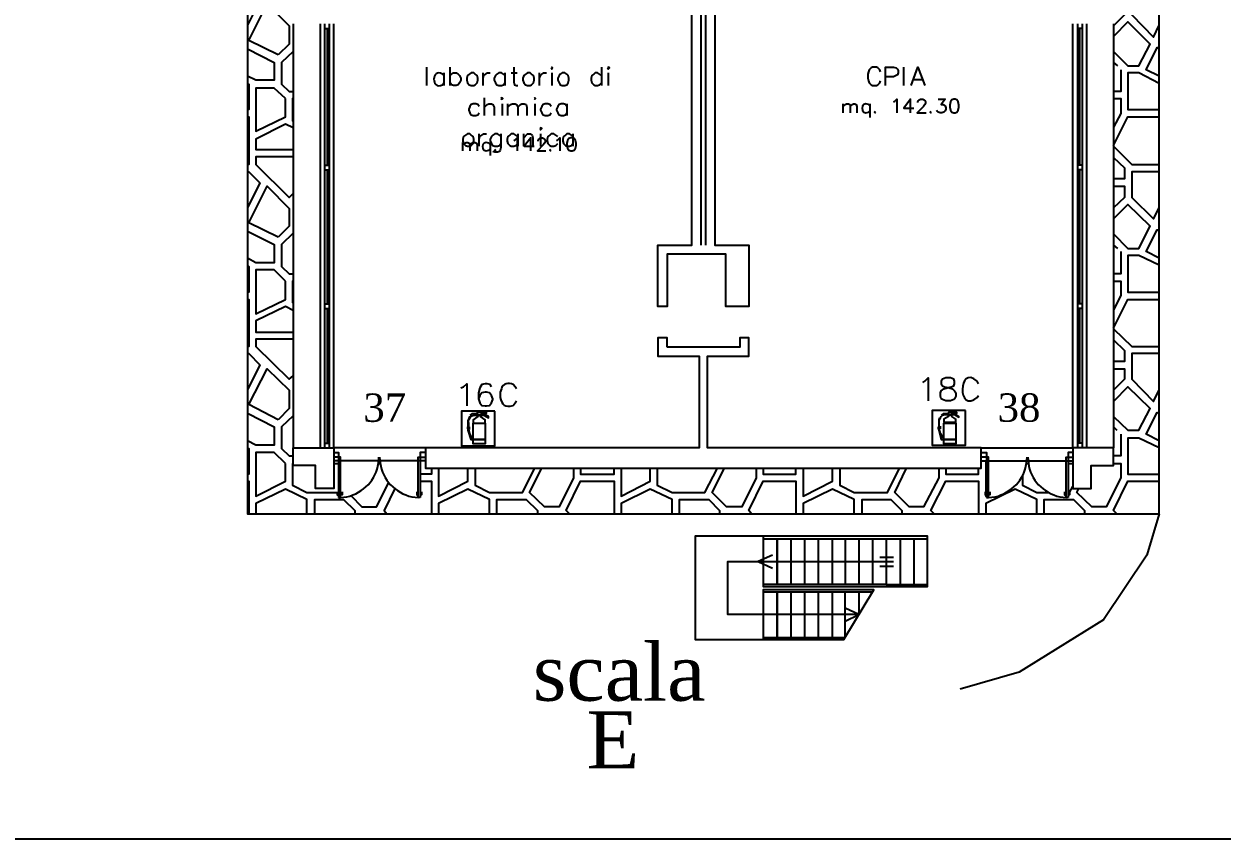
# Model space of a CAD drawing. Header units: millimetres. Extents: x 2592 to 5194, y 1172 to 2359.
# Drawn here: x 2592.864 to 2594.389, y 1185.524 to 1186.562 of the extents above; entities that cross this region are included whole.
import ezdxf

# ---------------------------------------------------------------- set-up
doc = ezdxf.new("R2010")
doc.units = ezdxf.units.MM
doc.layers.add('PDF _Geometria', color=7, linetype='Continuous')
doc.layers.add('PDF _Testo', color=7, linetype='Continuous')
doc.styles.add('PDF Times New Roman', font='times.ttf')

msp = doc.modelspace()

# ---------------------------------------------------------------- linework, layer by layer
at = {"layer": 'PDF _Geometria', "lineweight": 25}
for points in [[(2597.0594, 1188.8915), (2597.0594, 1185.524), (2592.0973, 1185.524)], [(2593.7261, 1186.2807), (2593.7261, 1186.9515), (2593.7319, 1186.9515), (2593.7319, 1186.2807)], [(2593.2069, 1186.5624), (2593.2069, 1186.0224)], [(2593.2411, 1186.5624), (2593.2411, 1186.0224)], [(2593.3753, 1186.0224), (2593.2586, 1186.0224), (2593.2586, 1186.5624)], [(2594.0828, 1186.0224), (2594.1994, 1186.0224), (2594.1994, 1186.5624)], [(2594.2169, 1186.5624), (2594.2169, 1186.0224)], [(2594.2511, 1186.5624), (2594.2511, 1186.0224)], [(2593.3769, 1186.484), (2593.3769, 1186.5074)], [(2593.4069, 1186.484), (2593.4069, 1186.5074)], [(2593.4878, 1186.5074), (2593.4878, 1186.4882), (2593.4886, 1186.4849), (2593.4911, 1186.484), (2593.4928, 1186.484)], [(2593.5994, 1186.5074), (2593.5994, 1186.484)], [(2593.9544, 1186.5015), (2593.9536, 1186.504), (2593.9511, 1186.5065), (2593.9494, 1186.5074), (2593.9444, 1186.5074), (2593.9428, 1186.5065), (2593.9403, 1186.504), (2593.9394, 1186.5015), (2593.9386, 1186.4982), (2593.9386, 1186.4932), (2593.9394, 1186.4899), (2593.9403, 1186.4874), (2593.9428, 1186.4849), (2593.9444, 1186.484), (2593.9494, 1186.484), (2593.9511, 1186.4849), (2593.9536, 1186.4874), (2593.9544, 1186.4899)], [(2593.9611, 1186.484), (2593.9611, 1186.5074), (2593.9711, 1186.5074), (2593.9744, 1186.5065), (2593.9761, 1186.5049), (2593.9769, 1186.5032), (2593.9769, 1186.4999), (2593.9761, 1186.4974), (2593.9711, 1186.4949), (2593.9611, 1186.4949)], [(2593.9844, 1186.484), (2593.9844, 1186.5074)], [(2593.9936, 1186.484), (2594.0019, 1186.5074), (2594.0111, 1186.484)], [(2593.3986, 1186.4965), (2593.3969, 1186.4982)], [(2593.3969, 1186.4849), (2593.3986, 1186.4874)], [(2593.3986, 1186.4999), (2593.3986, 1186.484)], [(2593.4069, 1186.4965), (2593.4086, 1186.4982), (2593.4111, 1186.4999), (2593.4144, 1186.4999), (2593.4169, 1186.4982), (2593.4186, 1186.4965), (2593.4203, 1186.4932), (2593.4203, 1186.4907), (2593.4186, 1186.4874), (2593.4169, 1186.4849), (2593.4144, 1186.484), (2593.4111, 1186.484), (2593.4086, 1186.4849), (2593.4069, 1186.4874)], [(2593.4486, 1186.484), (2593.4486, 1186.4999)], [(2593.4486, 1186.4932), (2593.4494, 1186.4965), (2593.4544, 1186.4999), (2593.4578, 1186.4999)], [(2593.4761, 1186.4965), (2593.4744, 1186.4982), (2593.4719, 1186.4999), (2593.4686, 1186.4999), (2593.4661, 1186.4982), (2593.4644, 1186.4965), (2593.4628, 1186.4932), (2593.4628, 1186.4907), (2593.4644, 1186.4874), (2593.4661, 1186.4849), (2593.4686, 1186.484), (2593.4719, 1186.484), (2593.4744, 1186.4849), (2593.4761, 1186.4874)], [(2593.4761, 1186.4999), (2593.4761, 1186.484)], [(2593.4844, 1186.4999), (2593.4919, 1186.4999)], [(2593.5203, 1186.484), (2593.5203, 1186.4999)], [(2593.5203, 1186.4932), (2593.5219, 1186.4965), (2593.5236, 1186.4982), (2593.5261, 1186.4999), (2593.5294, 1186.4999)], [(2593.5361, 1186.4999), (2593.5361, 1186.484)], [(2593.5994, 1186.4965), (2593.5944, 1186.4999), (2593.5911, 1186.4999), (2593.5894, 1186.4982), (2593.5869, 1186.4965), (2593.5861, 1186.4932), (2593.5861, 1186.4907), (2593.5869, 1186.4874), (2593.5894, 1186.4849), (2593.5911, 1186.484), (2593.5944, 1186.484), (2593.5969, 1186.4849), (2593.5994, 1186.4874)], [(2593.6078, 1186.4999), (2593.6078, 1186.484)], [(2593.9969, 1186.4915), (2594.0078, 1186.4915)], [(2593.2069, 1186.4674), (2593.2061, 1186.4674), (2593.2061, 1186.439), (2593.2069, 1186.439)], [(2593.4436, 1186.4574), (2593.4419, 1186.4599), (2593.4394, 1186.4607), (2593.4361, 1186.4607), (2593.4336, 1186.4599), (2593.4319, 1186.4574), (2593.4303, 1186.454), (2593.4303, 1186.4524), (2593.4319, 1186.449), (2593.4336, 1186.4465), (2593.4361, 1186.4457), (2593.4394, 1186.4457), (2593.4419, 1186.4465), (2593.4436, 1186.449)], [(2593.4503, 1186.4457), (2593.4503, 1186.4682)], [(2593.4503, 1186.4565), (2593.4536, 1186.4599), (2593.4561, 1186.4607), (2593.4594, 1186.4607), (2593.4611, 1186.4599), (2593.4628, 1186.4565), (2593.4628, 1186.4457)], [(2593.4728, 1186.4607), (2593.4728, 1186.4457)], [(2593.4803, 1186.4457), (2593.4803, 1186.4607)], [(2593.4803, 1186.4565), (2593.4836, 1186.4599), (2593.4861, 1186.4607), (2593.4894, 1186.4607), (2593.4911, 1186.4599), (2593.4928, 1186.4565), (2593.4928, 1186.4457)], [(2593.4928, 1186.4565), (2593.4961, 1186.4599), (2593.4978, 1186.4607), (2593.5011, 1186.4607), (2593.5036, 1186.4599), (2593.5044, 1186.4565), (2593.5044, 1186.4457)], [(2593.5144, 1186.4607), (2593.5144, 1186.4457)], [(2593.5353, 1186.4574), (2593.5336, 1186.4599), (2593.5311, 1186.4607), (2593.5278, 1186.4607), (2593.5253, 1186.4599), (2593.5236, 1186.4574), (2593.5219, 1186.454), (2593.5219, 1186.4524), (2593.5236, 1186.449), (2593.5253, 1186.4465), (2593.5278, 1186.4457), (2593.5311, 1186.4457), (2593.5336, 1186.4465), (2593.5353, 1186.449)], [(2593.5553, 1186.4574), (2593.5536, 1186.4599), (2593.5511, 1186.4607), (2593.5478, 1186.4607), (2593.5453, 1186.4599), (2593.5436, 1186.4574), (2593.5419, 1186.454), (2593.5419, 1186.4524), (2593.5436, 1186.449), (2593.5453, 1186.4465), (2593.5478, 1186.4457), (2593.5511, 1186.4457), (2593.5536, 1186.4465), (2593.5553, 1186.449)], [(2593.5553, 1186.4607), (2593.5553, 1186.4457)], [(2593.9069, 1186.449), (2593.9069, 1186.4607)], [(2593.9069, 1186.4574), (2593.9094, 1186.4599), (2593.9111, 1186.4607), (2593.9136, 1186.4607), (2593.9153, 1186.4599), (2593.9161, 1186.4574), (2593.9161, 1186.449)], [(2593.9161, 1186.4574), (2593.9186, 1186.4599), (2593.9203, 1186.4607), (2593.9219, 1186.4607), (2593.9236, 1186.4599), (2593.9244, 1186.4574), (2593.9244, 1186.449)], [(2593.9411, 1186.4582), (2593.9394, 1186.4599)], [(2593.9411, 1186.4607), (2593.9411, 1186.4432)], [(2593.9711, 1186.4632), (2593.9728, 1186.464), (2593.9753, 1186.4665), (2593.9753, 1186.449)], [(2593.9928, 1186.449), (2593.9928, 1186.4665), (2593.9844, 1186.4549), (2593.9969, 1186.4549)], [(2594.0019, 1186.4624), (2594.0019, 1186.4632), (2594.0028, 1186.4649), (2594.0036, 1186.4657), (2594.0053, 1186.4665), (2594.0086, 1186.4665), (2594.0103, 1186.4657), (2594.0111, 1186.4649), (2594.0119, 1186.4632), (2594.0119, 1186.4615), (2594.0111, 1186.4599), (2594.0094, 1186.4574), (2594.0011, 1186.449), (2594.0128, 1186.449)], [(2594.0278, 1186.4665), (2594.0369, 1186.4665), (2594.0319, 1186.4599), (2594.0344, 1186.4599), (2594.0361, 1186.459), (2594.0369, 1186.4582), (2594.0378, 1186.4557), (2594.0378, 1186.454), (2594.0369, 1186.4515), (2594.0353, 1186.4499), (2594.0328, 1186.449), (2594.0303, 1186.449), (2594.0278, 1186.4499), (2594.0269, 1186.4507), (2594.0261, 1186.4524)], [(2593.9394, 1186.4499), (2593.9411, 1186.4515)], [(2593.9478, 1186.4507), (2593.9469, 1186.4499), (2593.9478, 1186.449), (2593.9486, 1186.4499)], [(2594.0186, 1186.4507), (2594.0178, 1186.4499), (2594.0186, 1186.449), (2594.0194, 1186.4499)], [(2593.4228, 1186.4007), (2593.4228, 1186.4115)], [(2593.4228, 1186.4082), (2593.4253, 1186.4107), (2593.4269, 1186.4115), (2593.4294, 1186.4115), (2593.4311, 1186.4107), (2593.4319, 1186.4082), (2593.4319, 1186.4007)], [(2593.4319, 1186.4082), (2593.4344, 1186.4107), (2593.4361, 1186.4115), (2593.4386, 1186.4115), (2593.4403, 1186.4107), (2593.4411, 1186.4082), (2593.4411, 1186.4007)], [(2593.4436, 1186.4065), (2593.4436, 1186.4224)], [(2593.4436, 1186.4157), (2593.4444, 1186.419), (2593.4494, 1186.4224), (2593.4528, 1186.4224)], [(2593.4578, 1186.409), (2593.4561, 1186.4107)], [(2593.4711, 1186.419), (2593.4694, 1186.4207), (2593.4669, 1186.4224), (2593.4636, 1186.4224), (2593.4611, 1186.4207), (2593.4594, 1186.419), (2593.4578, 1186.4157), (2593.4578, 1186.4132), (2593.4594, 1186.4099), (2593.4611, 1186.4074), (2593.4636, 1186.4065), (2593.4669, 1186.4065), (2593.4694, 1186.4074), (2593.4711, 1186.4099)], [(2593.4578, 1186.4115), (2593.4578, 1186.3949)], [(2593.4711, 1186.4224), (2593.4711, 1186.4049), (2593.4703, 1186.4015), (2593.4694, 1186.3999), (2593.4669, 1186.399), (2593.4636, 1186.399), (2593.4611, 1186.3999)], [(2593.4928, 1186.419), (2593.4878, 1186.4224), (2593.4844, 1186.4224), (2593.4828, 1186.4207), (2593.4803, 1186.419), (2593.4794, 1186.4157), (2593.4794, 1186.4132), (2593.4803, 1186.4099), (2593.4828, 1186.4074), (2593.4844, 1186.4065), (2593.4878, 1186.4065), (2593.4903, 1186.4074), (2593.4928, 1186.4099)], [(2593.4878, 1186.414), (2593.4894, 1186.4149), (2593.4919, 1186.4174), (2593.4919, 1186.4007)], [(2593.4928, 1186.4224), (2593.4928, 1186.4065)], [(2593.5003, 1186.4065), (2593.5003, 1186.4224)], [(2593.5003, 1186.4174), (2593.5053, 1186.4224), (2593.5086, 1186.4224), (2593.5111, 1186.4207), (2593.5119, 1186.4174), (2593.5119, 1186.4065)], [(2593.5094, 1186.4007), (2593.5094, 1186.4174), (2593.5011, 1186.4065), (2593.5136, 1186.4065)], [(2593.5186, 1186.4132), (2593.5186, 1186.414), (2593.5194, 1186.4157), (2593.5203, 1186.4165), (2593.5211, 1186.4174), (2593.5244, 1186.4174), (2593.5261, 1186.4165), (2593.5269, 1186.4157), (2593.5278, 1186.414), (2593.5278, 1186.4124), (2593.5269, 1186.4107), (2593.5253, 1186.4082), (2593.5178, 1186.4007), (2593.5286, 1186.4007)], [(2593.5219, 1186.4224), (2593.5219, 1186.4065)], [(2593.5436, 1186.419), (2593.5386, 1186.4224), (2593.5353, 1186.4224), (2593.5336, 1186.4207), (2593.5311, 1186.419), (2593.5303, 1186.4157), (2593.5303, 1186.4132), (2593.5311, 1186.4099), (2593.5336, 1186.4074), (2593.5353, 1186.4065), (2593.5386, 1186.4065), (2593.5411, 1186.4074), (2593.5436, 1186.4099)], [(2593.5419, 1186.414), (2593.5436, 1186.4149), (2593.5461, 1186.4174), (2593.5461, 1186.4007)], [(2593.5628, 1186.419), (2593.5611, 1186.4207), (2593.5586, 1186.4224), (2593.5553, 1186.4224), (2593.5536, 1186.4207), (2593.5511, 1186.419), (2593.5503, 1186.4157), (2593.5503, 1186.4132), (2593.5511, 1186.4099), (2593.5536, 1186.4074), (2593.5553, 1186.4065), (2593.5586, 1186.4065), (2593.5611, 1186.4074), (2593.5628, 1186.4099)], [(2593.5628, 1186.4224), (2593.5628, 1186.4065)], [(2593.4561, 1186.4015), (2593.4578, 1186.4032)], [(2593.4644, 1186.4024), (2593.4636, 1186.4015), (2593.4644, 1186.4007), (2593.4653, 1186.4015)], [(2593.5344, 1186.4024), (2593.5336, 1186.4015), (2593.5344, 1186.4007), (2593.5353, 1186.4015)], [(2594.2511, 1186.2807), (2594.2561, 1186.2765)], [(2593.2069, 1186.2349), (2593.2061, 1186.2349), (2593.2061, 1186.2074), (2593.2069, 1186.2065)], [(2593.4203, 1186.099), (2593.4236, 1186.0999), (2593.4278, 1186.104), (2593.4278, 1186.0757)], [(2593.4594, 1186.0999), (2593.4578, 1186.1032), (2593.4536, 1186.104), (2593.4511, 1186.104), (2593.4469, 1186.1032), (2593.4444, 1186.099), (2593.4428, 1186.0924), (2593.4428, 1186.0849), (2593.4444, 1186.0799), (2593.4469, 1186.0765), (2593.4511, 1186.0757), (2593.4528, 1186.0757), (2593.4569, 1186.0765), (2593.4594, 1186.0799), (2593.4611, 1186.084), (2593.4611, 1186.0849), (2593.4594, 1186.089), (2593.4569, 1186.0924), (2593.4528, 1186.0932), (2593.4511, 1186.0932), (2593.4469, 1186.0924), (2593.4444, 1186.089), (2593.4428, 1186.0849)], [(2594.0086, 1186.1057), (2594.0111, 1186.1074), (2594.0153, 1186.1115), (2594.0153, 1186.0824)], [(2594.0794, 1186.104), (2594.0778, 1186.1074)], [(2593.4719, 1186.0974), (2593.4703, 1186.0932), (2593.4703, 1186.0865)], [(2593.4911, 1186.0974), (2593.4894, 1186.0999), (2593.4869, 1186.1032)], [(2594.0778, 1186.0865), (2594.0794, 1186.089)], [(2593.4869, 1186.0765), (2593.4894, 1186.0799), (2593.4911, 1186.0824)], [(2594.2511, 1186.049), (2594.2553, 1186.0449)], [(2593.2586, 1186.0165), (2593.2644, 1186.0165), (2593.2644, 1186.0107), (2593.2586, 1186.0107)], [(2593.2644, 1186.0165), (2593.2644, 1186.0107)], [(2593.3753, 1186.0165), (2593.3686, 1186.0165), (2593.3686, 1186.0107), (2593.3753, 1186.0107)], [(2594.0828, 1186.0165), (2594.0894, 1186.0165), (2594.0894, 1186.0107), (2594.0828, 1186.0107)], [(2594.1994, 1186.0165), (2594.1936, 1186.0165), (2594.1936, 1186.0107), (2594.1994, 1186.0107)], [(2594.1936, 1186.0165), (2594.1936, 1186.0107)], [(2593.2061, 1186.0024), (2593.2069, 1186.0024)], [(2593.3753, 1186.0057), (2593.2586, 1186.0057)], [(2593.2586, 1186.0024), (2593.2644, 1186.0024)], [(2593.3161, 1186.0024), (2593.3178, 1186.0024)], [(2594.0828, 1186.0057), (2594.1994, 1186.0057)], [(2594.0886, 1186.0057), (2594.0886, 1185.9607), (2594.0894, 1185.9615)], [(2594.1403, 1186.0024), (2594.1419, 1186.0024)], [(2594.1936, 1186.0024), (2594.1994, 1186.0024)], [(2594.1936, 1185.9657), (2594.1953, 1185.9657)], [(2593.8053, 1185.9099), (2593.8053, 1185.8457), (2594.0144, 1185.8457), (2594.0144, 1185.9099), (2593.7186, 1185.9099), (2593.7186, 1185.7782), (2593.9078, 1185.7782), (2593.9461, 1185.8415), (2593.8053, 1185.8415), (2593.8053, 1185.7782)], [(2593.9619, 1185.9065), (2593.9619, 1185.8482), (2593.8053, 1185.8482)], [(2593.8053, 1185.9065), (2593.9794, 1185.9065), (2593.9794, 1185.8482)], [(2593.8228, 1185.9065), (2593.8228, 1185.8482), (2593.8228, 1185.9065)], [(2593.8403, 1185.9065), (2593.8403, 1185.8482)], [(2593.8578, 1185.9065), (2593.8578, 1185.8482)], [(2593.8753, 1185.9065), (2593.8753, 1185.8482)], [(2593.8928, 1185.9065), (2593.8928, 1185.8482)], [(2593.9094, 1185.9065), (2593.9094, 1185.8482)], [(2593.9269, 1185.9065), (2593.9269, 1185.8482)], [(2593.9444, 1185.9065), (2593.9444, 1185.8482)], [(2593.9794, 1185.9065), (2594.0144, 1185.9065)], [(2593.9969, 1185.9065), (2593.9969, 1185.8482)], [(2593.9269, 1185.839), (2593.9269, 1185.8099), (2593.7603, 1185.8099), (2593.7603, 1185.8774), (2593.7986, 1185.8774), (2593.9711, 1185.8774)], [(2593.8169, 1185.8857), (2593.7986, 1185.8774), (2593.8169, 1185.869)], [(2593.9536, 1185.8832), (2593.9711, 1185.8832)], [(2593.9536, 1185.8715), (2593.9711, 1185.8715)], [(2593.9619, 1185.8482), (2594.0144, 1185.8482)], [(2593.8053, 1185.839), (2593.9444, 1185.839)], [(2593.8053, 1185.7807), (2593.9094, 1185.7807), (2593.9094, 1185.839)], [(2593.8228, 1185.839), (2593.8228, 1185.7807), (2593.8228, 1185.839)], [(2593.8403, 1185.839), (2593.8403, 1185.7807)], [(2593.8578, 1185.839), (2593.8578, 1185.7807)], [(2593.8753, 1185.839), (2593.8753, 1185.7807)], [(2593.8928, 1185.839), (2593.8928, 1185.7807)], [(2593.9094, 1185.8015), (2593.9269, 1185.8099), (2593.9094, 1185.8182)]]:
    msp.add_lwpolyline(points, dxfattribs=at)
at = {"layer": 'PDF _Geometria', "color": 8, "lineweight": 25, "true_color": 0x808080}
for points in [[(2593.1486, 1187.6849), (2593.1486, 1185.9382), (2594.3094, 1185.9382), (2594.3094, 1187.4315), (2594.6786, 1187.4315), (2594.6786, 1187.3674), (2595.2878, 1187.3674), (2595.2878, 1187.4315), (2595.6419, 1187.4315), (2595.6819, 1187.4315)], [(2593.1486, 1186.6065), (2593.1503, 1186.6065), (2593.1644, 1186.5924), (2593.1486, 1186.5607)], [(2594.3094, 1186.6065), (2594.2744, 1186.6065), (2594.2744, 1186.574), (2594.3019, 1186.5457), (2594.3094, 1186.5607)], [(2594.2511, 1186.5882), (2594.2653, 1186.5882), (2594.2653, 1186.574), (2594.2511, 1186.5599)], [(2594.2511, 1186.5274), (2594.2694, 1186.509), (2594.2836, 1186.509), (2594.2978, 1186.5365), (2594.2694, 1186.5649), (2594.2511, 1186.5465)], [(2594.3094, 1186.4957), (2594.2928, 1186.504), (2594.3069, 1186.5324), (2594.3094, 1186.5307)], [(2593.1486, 1186.5307), (2593.1828, 1186.5132), (2593.1828, 1186.4907), (2593.1594, 1186.4907), (2593.1486, 1186.4957)], [(2593.2069, 1186.5274), (2593.1919, 1186.5132), (2593.1919, 1186.4857), (2593.2019, 1186.4765), (2593.2069, 1186.4765)], [(2594.2511, 1186.5132), (2594.2561, 1186.509)], [(2594.2603, 1186.504), (2594.2603, 1186.4765), (2594.2511, 1186.4765)], [(2593.1486, 1186.4865), (2593.1503, 1186.4857), (2593.1503, 1186.4532), (2593.1486, 1186.4532)], [(2594.3094, 1186.4865), (2594.2836, 1186.4999), (2594.2694, 1186.4999), (2594.2694, 1186.4532), (2594.3094, 1186.4532)], [(2594.2511, 1186.4674), (2594.2603, 1186.4674), (2594.2603, 1186.4482), (2594.2511, 1186.4307)], [(2593.1486, 1186.444), (2593.1503, 1186.444), (2593.1503, 1186.3832), (2593.1486, 1186.3832)], [(2594.2511, 1186.4074), (2594.2694, 1186.444), (2594.3094, 1186.444)], [(2593.2069, 1186.4299), (2593.1969, 1186.4349), (2593.1594, 1186.4157), (2593.1594, 1186.4024), (2593.2069, 1186.4024)], [(2594.2511, 1186.4065), (2594.2744, 1186.3832), (2594.3094, 1186.3832)], [(2593.2069, 1186.3932), (2593.1594, 1186.3932), (2593.1594, 1186.3832), (2593.2019, 1186.3415), (2593.2069, 1186.3465)], [(2594.2511, 1186.3924), (2594.2653, 1186.379), (2594.2653, 1186.3649), (2594.2511, 1186.3649)], [(2593.1486, 1186.374), (2593.1503, 1186.374), (2593.1644, 1186.3599), (2593.1486, 1186.3282)], [(2594.3094, 1186.374), (2594.2744, 1186.374), (2594.2744, 1186.3415), (2594.3019, 1186.314), (2594.3094, 1186.3282)], [(2594.2511, 1186.3557), (2594.2653, 1186.3557), (2594.2653, 1186.3415), (2594.2511, 1186.3282)], [(2594.2511, 1186.2949), (2594.2694, 1186.2765), (2594.2836, 1186.2765), (2594.2978, 1186.3049), (2594.2694, 1186.3324), (2594.2511, 1186.314)], [(2593.1486, 1186.2982), (2593.1828, 1186.2815), (2593.1828, 1186.2582), (2593.1594, 1186.2582), (2593.1486, 1186.264)], [(2593.2069, 1186.2957), (2593.1919, 1186.2815), (2593.1919, 1186.2532), (2593.2019, 1186.244), (2593.2069, 1186.244)], [(2594.3094, 1186.264), (2594.2928, 1186.2724), (2594.3069, 1186.2999), (2594.3094, 1186.2982)], [(2594.2603, 1186.2724), (2594.2603, 1186.244), (2594.2511, 1186.244)], [(2594.3094, 1186.2549), (2594.2836, 1186.2674), (2594.2694, 1186.2674), (2594.2694, 1186.2207), (2594.3094, 1186.2207)], [(2593.1486, 1186.2549), (2593.1503, 1186.2532), (2593.1503, 1186.2207), (2593.1486, 1186.2207)], [(2594.2511, 1186.2349), (2594.2603, 1186.2349), (2594.2603, 1186.2165), (2594.2511, 1186.1982)], [(2593.1486, 1186.2115), (2593.1503, 1186.2115), (2593.1503, 1186.1515), (2593.1486, 1186.1515)], [(2594.2511, 1186.1749), (2594.2694, 1186.2115), (2594.3094, 1186.2115)], [(2593.2069, 1186.1974), (2593.1969, 1186.2024), (2593.1594, 1186.184), (2593.1594, 1186.1699), (2593.2069, 1186.1699)], [(2594.2511, 1186.174), (2594.2744, 1186.1515), (2594.3094, 1186.1515)], [(2593.2069, 1186.1607), (2593.1594, 1186.1607), (2593.1594, 1186.1515), (2593.2019, 1186.1099), (2593.2069, 1186.114)], [(2594.2511, 1186.1599), (2594.2653, 1186.1465), (2594.2653, 1186.1324), (2594.2511, 1186.1324)], [(2593.1486, 1186.1424), (2593.1503, 1186.1424), (2593.1644, 1186.1282), (2593.1486, 1186.0965)], [(2594.3094, 1186.1424), (2594.2744, 1186.1424), (2594.2744, 1186.1099), (2594.3019, 1186.0815), (2594.3094, 1186.0965)], [(2594.2511, 1186.1232), (2594.2653, 1186.1232), (2594.2653, 1186.1099), (2594.2511, 1186.0957)], [(2594.2511, 1186.0624), (2594.2694, 1186.0449), (2594.2836, 1186.0449), (2594.2978, 1186.0724), (2594.2694, 1186.0999), (2594.2511, 1186.0815)], [(2593.1486, 1186.0665), (2593.1828, 1186.049), (2593.1828, 1186.0257), (2593.1594, 1186.0257), (2593.1486, 1186.0315)], [(2593.2069, 1186.0632), (2593.1919, 1186.049), (2593.1919, 1186.0215), (2593.2019, 1186.0124), (2593.2069, 1186.0124)], [(2594.3094, 1186.0315), (2594.2928, 1186.0399), (2594.3069, 1186.0674), (2594.3094, 1186.0665)], [(2594.2603, 1186.0399), (2594.2603, 1186.0124), (2594.2511, 1186.0124)], [(2594.3094, 1186.0224), (2594.2836, 1186.0349), (2594.2694, 1186.0349), (2594.2694, 1185.989), (2594.3094, 1185.989)], [(2593.1486, 1186.0224), (2593.1503, 1186.0215), (2593.1503, 1185.989), (2593.1486, 1185.989)], [(2593.2061, 1186.0024), (2593.2061, 1185.9749), (2593.2244, 1185.9657), (2593.2644, 1185.9657)], [(2594.2511, 1186.0024), (2594.2603, 1186.0024), (2594.2603, 1185.984), (2594.2419, 1185.9474), (2594.2236, 1185.9474), (2594.2044, 1185.9657), (2594.2069, 1185.9707)], [(2593.3828, 1185.9965), (2593.3828, 1185.989), (2593.3686, 1185.989)], [(2593.3919, 1185.9965), (2593.3919, 1185.9607), (2593.4294, 1185.9799), (2593.4294, 1185.9965)], [(2593.4386, 1185.9965), (2593.4386, 1185.9749), (2593.4569, 1185.9657), (2593.4986, 1185.9657), (2593.5144, 1185.9965)], [(2593.5636, 1185.9965), (2593.5636, 1185.984), (2593.5453, 1185.9474), (2593.5269, 1185.9474), (2593.5078, 1185.9657), (2593.5236, 1185.9965)], [(2593.5728, 1185.9965), (2593.5728, 1185.989), (2593.6153, 1185.989), (2593.6153, 1185.9965)], [(2593.6244, 1185.9965), (2593.6244, 1185.9607), (2593.6611, 1185.9799), (2593.6611, 1185.9965)], [(2593.6703, 1185.9965), (2593.6703, 1185.9749), (2593.6894, 1185.9657), (2593.7311, 1185.9657), (2593.7469, 1185.9965)], [(2593.7961, 1185.9965), (2593.7961, 1185.984), (2593.7778, 1185.9474), (2593.7586, 1185.9474), (2593.7403, 1185.9657), (2593.7561, 1185.9965)], [(2593.8053, 1185.9965), (2593.8053, 1185.989), (2593.8469, 1185.989), (2593.8469, 1185.9965)], [(2593.8561, 1185.9965), (2593.8561, 1185.9607), (2593.8936, 1185.9799), (2593.8936, 1185.9965)], [(2593.9028, 1185.9965), (2593.9028, 1185.9749), (2593.9211, 1185.9657), (2593.9636, 1185.9657), (2593.9786, 1185.9965)], [(2594.0286, 1185.9965), (2594.0286, 1185.984), (2594.0094, 1185.9474), (2593.9911, 1185.9474), (2593.9728, 1185.9657), (2593.9878, 1185.9965)], [(2594.0378, 1185.9965), (2594.0378, 1185.989), (2594.0794, 1185.989), (2594.0794, 1185.9965)], [(2594.1353, 1185.9865), (2594.1353, 1185.9749), (2594.1536, 1185.9657), (2594.1678, 1185.9657)], [(2593.1486, 1185.9799), (2593.1503, 1185.9799), (2593.1503, 1185.9382)], [(2593.2244, 1185.9382), (2593.2244, 1185.9565), (2593.1969, 1185.9699), (2593.1594, 1185.9515), (2593.1594, 1185.9382)], [(2593.2803, 1185.9615), (2593.2944, 1185.9474), (2593.3128, 1185.9474), (2593.3286, 1185.9782)], [(2593.3361, 1185.9707), (2593.3228, 1185.9424), (2593.3261, 1185.9382)], [(2593.3686, 1185.9799), (2593.3828, 1185.9799), (2593.3828, 1185.9382)], [(2593.4569, 1185.9382), (2593.4569, 1185.9565), (2593.4294, 1185.9699), (2593.3919, 1185.9515), (2593.3919, 1185.9382)], [(2593.5586, 1185.9382), (2593.5544, 1185.9424), (2593.5728, 1185.9799), (2593.6153, 1185.9799), (2593.6153, 1185.9382)], [(2593.6894, 1185.9382), (2593.6894, 1185.9565), (2593.6611, 1185.9699), (2593.6244, 1185.9515), (2593.6244, 1185.9382)], [(2593.7903, 1185.9382), (2593.7869, 1185.9424), (2593.8053, 1185.9799), (2593.8469, 1185.9799), (2593.8469, 1185.9382)], [(2593.9211, 1185.9382), (2593.9211, 1185.9565), (2593.8936, 1185.9699), (2593.8561, 1185.9515), (2593.8561, 1185.9382)], [(2594.0228, 1185.9382), (2594.0186, 1185.9424), (2594.0378, 1185.9799), (2594.0794, 1185.9799), (2594.0794, 1185.9382)], [(2594.1536, 1185.9382), (2594.1536, 1185.9565), (2594.1261, 1185.9699), (2594.0886, 1185.9515), (2594.0886, 1185.9382)], [(2594.1953, 1185.9657), (2594.1994, 1185.9732)], [(2594.2553, 1185.9382), (2594.2511, 1185.9424), (2594.2694, 1185.9799), (2594.3094, 1185.9799)], [(2593.2344, 1185.9382), (2593.2344, 1185.9565), (2593.2711, 1185.9565), (2593.2853, 1185.9424), (2593.2853, 1185.9382)], [(2593.4661, 1185.9382), (2593.4661, 1185.9565), (2593.5036, 1185.9565), (2593.5178, 1185.9424), (2593.5178, 1185.9382)], [(2593.6986, 1185.9382), (2593.6986, 1185.9565), (2593.7361, 1185.9565), (2593.7494, 1185.9424), (2593.7494, 1185.9382)], [(2593.9311, 1185.9382), (2593.9311, 1185.9565), (2593.9678, 1185.9565), (2593.9819, 1185.9424), (2593.9819, 1185.9382)], [(2594.1628, 1185.9382), (2594.1628, 1185.9565), (2594.2003, 1185.9565), (2594.2144, 1185.9424), (2594.2144, 1185.9382)], [(2594.3094, 1185.9382), (2594.2936, 1185.8857), (2594.2386, 1185.8032), (2594.1311, 1185.7365), (2594.0561, 1185.7149)]]:
    msp.add_lwpolyline(points, dxfattribs=at)
at = {"layer": 'PDF _Geometria', "lineweight": 25}
for points in [[(2593.7144, 1186.9515), (2593.7011, 1186.9515), (2593.7011, 1186.9632), (2593.7569, 1186.9632), (2593.7569, 1186.9515), (2593.7436, 1186.9515), (2593.7436, 1186.2807), (2593.7869, 1186.2807), (2593.7869, 1186.2024), (2593.7578, 1186.2024), (2593.7578, 1186.269), (2593.6828, 1186.269), (2593.6828, 1186.2024), (2593.6711, 1186.2024), (2593.6711, 1186.2807), (2593.7144, 1186.2807)], [(2593.5353, 1186.5065), (2593.5361, 1186.5049), (2593.5369, 1186.5065), (2593.5361, 1186.5074)], [(2593.6069, 1186.5065), (2593.6078, 1186.5049), (2593.6094, 1186.5065), (2593.6078, 1186.5074)], [(2593.4336, 1186.4999), (2593.4286, 1186.4965), (2593.4278, 1186.4932), (2593.4278, 1186.4907), (2593.4286, 1186.4874), (2593.4311, 1186.4849), (2593.4336, 1186.484), (2593.4369, 1186.484), (2593.4386, 1186.4849), (2593.4411, 1186.4874), (2593.4419, 1186.4907), (2593.4419, 1186.4932), (2593.4411, 1186.4965), (2593.4386, 1186.4982), (2593.4369, 1186.4999)], [(2593.5053, 1186.4999), (2593.5003, 1186.4965), (2593.4994, 1186.4932), (2593.4994, 1186.4907), (2593.5003, 1186.4874), (2593.5028, 1186.4849), (2593.5053, 1186.484), (2593.5086, 1186.484), (2593.5103, 1186.4849), (2593.5128, 1186.4874), (2593.5136, 1186.4907), (2593.5136, 1186.4932), (2593.5128, 1186.4965), (2593.5103, 1186.4982), (2593.5086, 1186.4999)], [(2593.5494, 1186.4999), (2593.5469, 1186.4982), (2593.5453, 1186.4965), (2593.5436, 1186.4932), (2593.5436, 1186.4907), (2593.5453, 1186.4874), (2593.5469, 1186.4849), (2593.5494, 1186.484), (2593.5528, 1186.484), (2593.5553, 1186.4849), (2593.5569, 1186.4874), (2593.5578, 1186.4907), (2593.5578, 1186.4932), (2593.5569, 1186.4965), (2593.5553, 1186.4982), (2593.5528, 1186.4999)], [(2593.4711, 1186.4674), (2593.4728, 1186.4665), (2593.4736, 1186.4674), (2593.4728, 1186.4682)], [(2593.5136, 1186.4674), (2593.5144, 1186.4665), (2593.5153, 1186.4674), (2593.5144, 1186.4682)], [(2594.0478, 1186.4665), (2594.0453, 1186.4657), (2594.0436, 1186.4632), (2594.0428, 1186.459), (2594.0428, 1186.4565), (2594.0436, 1186.4524), (2594.0453, 1186.4499), (2594.0478, 1186.449), (2594.0494, 1186.449), (2594.0519, 1186.4499), (2594.0536, 1186.4524), (2594.0544, 1186.4565), (2594.0544, 1186.459), (2594.0536, 1186.4632), (2594.0519, 1186.4657), (2594.0494, 1186.4665)], [(2593.5211, 1186.429), (2593.5219, 1186.4274), (2593.5236, 1186.429), (2593.5219, 1186.4299)], [(2593.4286, 1186.4224), (2593.4236, 1186.419), (2593.4228, 1186.4157), (2593.4228, 1186.4132), (2593.4236, 1186.4099), (2593.4261, 1186.4074), (2593.4286, 1186.4065), (2593.4319, 1186.4065), (2593.4336, 1186.4074), (2593.4361, 1186.4099), (2593.4369, 1186.4132), (2593.4369, 1186.4157), (2593.4361, 1186.419), (2593.4336, 1186.4207), (2593.4319, 1186.4224)], [(2593.5603, 1186.4174), (2593.5578, 1186.4165), (2593.5561, 1186.414), (2593.5553, 1186.4099), (2593.5553, 1186.4074), (2593.5561, 1186.404), (2593.5578, 1186.4015), (2593.5603, 1186.4007), (2593.5619, 1186.4007), (2593.5644, 1186.4015), (2593.5661, 1186.404), (2593.5669, 1186.4074), (2593.5669, 1186.4099), (2593.5661, 1186.414), (2593.5644, 1186.4165), (2593.5619, 1186.4174)], [(2593.6828, 1186.1507), (2593.6828, 1186.1624), (2593.6711, 1186.1624), (2593.6711, 1186.139), (2593.7236, 1186.139), (2593.7236, 1186.0224), (2593.3753, 1186.0224), (2593.3753, 1185.9965), (2594.0828, 1185.9965), (2594.0828, 1186.0224), (2593.7344, 1186.0224), (2593.7344, 1186.139), (2593.7869, 1186.139), (2593.7869, 1186.1624), (2593.7753, 1186.1624), (2593.7753, 1186.1507)], [(2594.0378, 1186.1115), (2594.0336, 1186.1099), (2594.0319, 1186.1074), (2594.0319, 1186.104), (2594.0336, 1186.1015), (2594.0361, 1186.0999), (2594.0419, 1186.099), (2594.0461, 1186.0974), (2594.0486, 1186.0949), (2594.0503, 1186.0924), (2594.0503, 1186.0882), (2594.0486, 1186.0849), (2594.0478, 1186.084), (2594.0436, 1186.0824), (2594.0378, 1186.0824), (2594.0336, 1186.084), (2594.0319, 1186.0849), (2594.0311, 1186.0882), (2594.0311, 1186.0924), (2594.0319, 1186.0949), (2594.0353, 1186.0974), (2594.0394, 1186.099), (2594.0444, 1186.0999), (2594.0478, 1186.1015), (2594.0486, 1186.104), (2594.0486, 1186.1074), (2594.0478, 1186.1099), (2594.0436, 1186.1115)], [(2593.2586, 1186.0224), (2593.2586, 1185.9707), (2593.2353, 1185.9707), (2593.2353, 1185.9999), (2593.2069, 1185.9999), (2593.2069, 1186.0224)], [(2594.1994, 1186.0224), (2594.1994, 1185.9707), (2594.2228, 1185.9707), (2594.2228, 1185.9999), (2594.2511, 1185.9999), (2594.2511, 1186.0224)]]:
    msp.add_lwpolyline(points, close=True, dxfattribs=at)
at = {"layer": 'PDF _Geometria', "color": 8, "lineweight": 25, "true_color": 0x808080}
for points in [[(2593.1878, 1186.5232), (2593.1503, 1186.5415), (2593.1736, 1186.5882), (2593.2019, 1186.5599), (2593.2019, 1186.5365)], [(2593.1969, 1186.4674), (2593.1828, 1186.4807), (2593.1594, 1186.4807), (2593.1594, 1186.4257), (2593.1969, 1186.444)], [(2593.1878, 1186.2907), (2593.1503, 1186.309), (2593.1736, 1186.3557), (2593.2019, 1186.3274), (2593.2019, 1186.3049)], [(2593.1969, 1186.2349), (2593.1828, 1186.249), (2593.1594, 1186.249), (2593.1594, 1186.1932), (2593.1969, 1186.2115)], [(2593.1878, 1186.0582), (2593.1503, 1186.0774), (2593.1736, 1186.1232), (2593.2019, 1186.0957), (2593.2019, 1186.0724)], [(2593.1969, 1186.0024), (2593.1828, 1186.0165), (2593.1594, 1186.0165), (2593.1594, 1185.9607), (2593.1969, 1185.9799)]]:
    msp.add_lwpolyline(points, close=True, dxfattribs=at)
at = {"layer": 'PDF _Geometria', "color": 4, "lineweight": 25}
for points in [[(2593.2469, 1186.5624), (2593.2469, 1186.0224)], [(2593.2528, 1186.5624), (2593.2528, 1186.0224)], [(2594.2053, 1186.5624), (2594.2053, 1186.0224)], [(2594.2111, 1186.5624), (2594.2111, 1186.0224)], [(2593.2469, 1186.5565), (2593.2528, 1186.5565)], [(2593.2503, 1186.5565), (2593.2503, 1186.3824)], [(2594.2111, 1186.5565), (2594.2053, 1186.5565)], [(2594.2078, 1186.5565), (2594.2078, 1186.3824)], [(2593.2469, 1186.3824), (2593.2528, 1186.3824)], [(2594.2111, 1186.3824), (2594.2053, 1186.3824)], [(2593.2469, 1186.3765), (2593.2528, 1186.3765)], [(2593.2503, 1186.3765), (2593.2503, 1186.2057)], [(2594.2111, 1186.3765), (2594.2053, 1186.3765)], [(2594.2078, 1186.3765), (2594.2078, 1186.2057)], [(2593.2469, 1186.2057), (2593.2528, 1186.2057)], [(2593.2469, 1186.1999), (2593.2528, 1186.1999)], [(2593.2503, 1186.1999), (2593.2503, 1186.0282)], [(2594.2111, 1186.2057), (2594.2053, 1186.2057)], [(2594.2111, 1186.1999), (2594.2053, 1186.1999)], [(2594.2078, 1186.1999), (2594.2078, 1186.0282)], [(2593.2469, 1186.0282), (2593.2528, 1186.0282)], [(2594.2111, 1186.0282), (2594.2053, 1186.0282)], [(2593.3153, 1186.0032), (2593.3161, 1186.0107)], [(2593.3169, 1186.0107), (2593.3178, 1186.0032)], [(2594.1403, 1186.0032), (2594.1411, 1186.0107)], [(2594.1419, 1186.0107), (2594.1428, 1186.0032)], [(2593.2628, 1185.9665), (2593.2628, 1185.9624), (2593.2644, 1185.9624)], [(2593.2694, 1185.9665), (2593.2694, 1185.9624), (2593.2669, 1185.9624)], [(2593.2669, 1185.959), (2593.2753, 1185.9599)], [(2593.3578, 1185.9599), (2593.3661, 1185.959)], [(2593.3644, 1185.9665), (2593.3644, 1185.9624), (2593.3661, 1185.9624)], [(2593.3703, 1185.9665), (2593.3703, 1185.9624), (2593.3686, 1185.9624)], [(2594.0878, 1185.9665), (2594.0878, 1185.9624), (2594.0894, 1185.9624)], [(2594.0936, 1185.9665), (2594.0936, 1185.9624), (2594.0919, 1185.9624)], [(2594.0919, 1185.959), (2594.1003, 1185.9599)], [(2594.1828, 1185.9599), (2594.1911, 1185.959)], [(2594.1886, 1185.9665), (2594.1886, 1185.9624), (2594.1911, 1185.9624)], [(2594.1953, 1185.9665), (2594.1953, 1185.9624), (2594.1936, 1185.9624)]]:
    msp.add_lwpolyline(points, dxfattribs=at)
at = {"layer": 'PDF _Geometria', "color": 1, "lineweight": 25, "true_color": 0xf00000}
for points in [[(2593.4636, 1186.069), (2593.4211, 1186.069), (2593.4211, 1186.0249), (2593.4636, 1186.0249)], [(2593.4419, 1186.064), (2593.4419, 1186.0624), (2593.4361, 1186.0582), (2593.4361, 1186.054), (2593.4511, 1186.054), (2593.4511, 1186.0582), (2593.4453, 1186.0624), (2593.4453, 1186.064)], [(2594.0628, 1186.0699), (2594.0203, 1186.0699), (2594.0203, 1186.0257), (2594.0628, 1186.0257)], [(2594.0411, 1186.064), (2594.0411, 1186.0624), (2594.0353, 1186.059), (2594.0353, 1186.0549), (2594.0503, 1186.0549), (2594.0503, 1186.059), (2594.0453, 1186.0624), (2594.0453, 1186.064)], [(2593.4361, 1186.054), (2593.4511, 1186.054), (2593.4511, 1186.0332), (2593.4361, 1186.0332)], [(2594.0353, 1186.054), (2594.0503, 1186.054), (2594.0503, 1186.0332), (2594.0353, 1186.0332)], [(2593.4361, 1186.0332), (2593.4511, 1186.0332), (2593.4511, 1186.0274), (2593.4361, 1186.0274)], [(2594.0353, 1186.0332), (2594.0503, 1186.0332), (2594.0503, 1186.0274), (2594.0353, 1186.0274)]]:
    msp.add_lwpolyline(points, close=True, dxfattribs=at)
for points in [[(2593.4328, 1186.0632), (2593.4311, 1186.0615), (2593.4303, 1186.0599), (2593.4294, 1186.0574), (2593.4294, 1186.0557)], [(2593.4344, 1186.0632), (2593.4369, 1186.064), (2593.4494, 1186.064), (2593.4553, 1186.0607), (2593.4553, 1186.0624), (2593.4503, 1186.0649), (2593.4461, 1186.0657), (2593.4519, 1186.0657), (2593.4528, 1186.0665), (2593.4528, 1186.0674), (2593.4411, 1186.0674), (2593.4411, 1186.0657), (2593.4361, 1186.0657), (2593.4344, 1186.0657), (2593.4319, 1186.064)], [(2594.0294, 1186.0607), (2594.0286, 1186.0582), (2594.0286, 1186.0565), (2594.0286, 1186.049)], [(2594.0294, 1186.049), (2594.0294, 1186.0582), (2594.0311, 1186.0607), (2594.0319, 1186.0624), (2594.0328, 1186.0632), (2594.0336, 1186.064), (2594.0361, 1186.0649), (2594.0486, 1186.0649), (2594.0544, 1186.0615), (2594.0544, 1186.0624), (2594.0494, 1186.0657), (2594.0453, 1186.0657), (2594.0511, 1186.0665), (2594.0519, 1186.0665), (2594.0519, 1186.0674), (2594.0411, 1186.0674), (2594.0403, 1186.0657), (2594.0361, 1186.0657), (2594.0344, 1186.0657), (2594.0319, 1186.064)], [(2594.0328, 1186.0632), (2594.0311, 1186.0615), (2594.0303, 1186.0599)], [(2593.4286, 1186.049), (2593.4286, 1186.0474), (2593.4294, 1186.0449), (2593.4328, 1186.0332), (2593.4353, 1186.0332), (2593.4319, 1186.0407), (2593.4303, 1186.0457)], [(2593.4294, 1186.0565), (2593.4294, 1186.049)], [(2593.4303, 1186.049), (2593.4303, 1186.0532)], [(2593.4311, 1186.049), (2593.4311, 1186.0457)], [(2594.0278, 1186.049), (2594.0278, 1186.0474), (2594.0286, 1186.0449), (2594.0319, 1186.0332), (2594.0353, 1186.0332), (2594.0353, 1186.034), (2594.0311, 1186.0407), (2594.0294, 1186.0465)], [(2594.0303, 1186.0499), (2594.0303, 1186.0465)]]:
    msp.add_lwpolyline(points, dxfattribs=at)
at = {"layer": 'PDF _Geometria', "color": 4, "lineweight": 25}
for points in [[(2593.2644, 1185.959), (2593.2669, 1185.959), (2593.2669, 1186.0107), (2593.2644, 1186.0107)], [(2593.3686, 1185.959), (2593.3661, 1185.959), (2593.3661, 1186.0107), (2593.3686, 1186.0107)], [(2594.0894, 1185.959), (2594.0919, 1185.959), (2594.0919, 1186.0107), (2594.0894, 1186.0107)], [(2594.1936, 1185.959), (2594.1911, 1185.959), (2594.1911, 1186.0107), (2594.1936, 1186.0107)]]:
    msp.add_lwpolyline(points, close=True, dxfattribs=at)
at = {"layer": 'PDF _Geometria', "lineweight": 25}
for points in [[(2593.3969, 1186.4982), (2593.3833, 1186.5074), (2593.3816, 1186.4773), (2593.3969, 1186.4849)], [(2593.9394, 1186.4599), (2593.9284, 1186.4652), (2593.9284, 1186.4446), (2593.9394, 1186.4499)], [(2593.4561, 1186.4107), (2593.445, 1186.4157), (2593.4452, 1186.3965), (2593.4561, 1186.4015)], [(2594.0778, 1186.1074), (2594.0527, 1186.129), (2594.0523, 1186.0649), (2594.0778, 1186.0865)], [(2593.4869, 1186.1032), (2593.4814, 1186.1057), (2593.4731, 1186.1045), (2593.4719, 1186.0974)], [(2593.4703, 1186.0865), (2593.4729, 1186.0776), (2593.4763, 1186.0731), (2593.4869, 1186.0765)]]:
    msp.add_open_spline(points, degree=3, dxfattribs=at)
at = {"layer": 'PDF _Geometria', "color": 1, "lineweight": 25, "true_color": 0xf00000}
msp.add_open_spline([(2593.4303, 1186.0532), (2593.43, 1186.0589), (2593.4303, 1186.0594), (2593.4344, 1186.0632)], degree=3, dxfattribs=at)
at = {"layer": 'PDF _Geometria', "color": 4, "lineweight": 25}
for points in [[(2593.2753, 1185.9599), (2593.2959, 1185.9652), (2593.313, 1185.9814), (2593.3153, 1186.0032)], [(2593.3178, 1186.0032), (2593.32, 1185.9814), (2593.3371, 1185.9652), (2593.3578, 1185.9599)], [(2594.1003, 1185.9599), (2594.1209, 1185.9652), (2594.138, 1185.9814), (2594.1403, 1186.0032)], [(2594.1428, 1186.0032), (2594.145, 1185.9814), (2594.1621, 1185.9652), (2594.1828, 1185.9599)]]:
    msp.add_open_spline(points, degree=3, dxfattribs=at)

# ---------------------------------------------------------------- texts
at = {"layer": 'PDF _Testo', "attachment_point": 7, "style": 'PDF Times New Roman'}
for s, insert, char_height in [('37', (2593.2961, 1186.055), 0.03612), ('38', (2594.1036, 1186.0551), 0.03612), ('scala', (2593.5119, 1185.6992), 0.0728), ('E', (2593.5803, 1185.614), 0.0728)]:
    msp.add_mtext(s, dxfattribs=dict(at, insert=insert, char_height=char_height))

doc.saveas('drawing.dxf')
